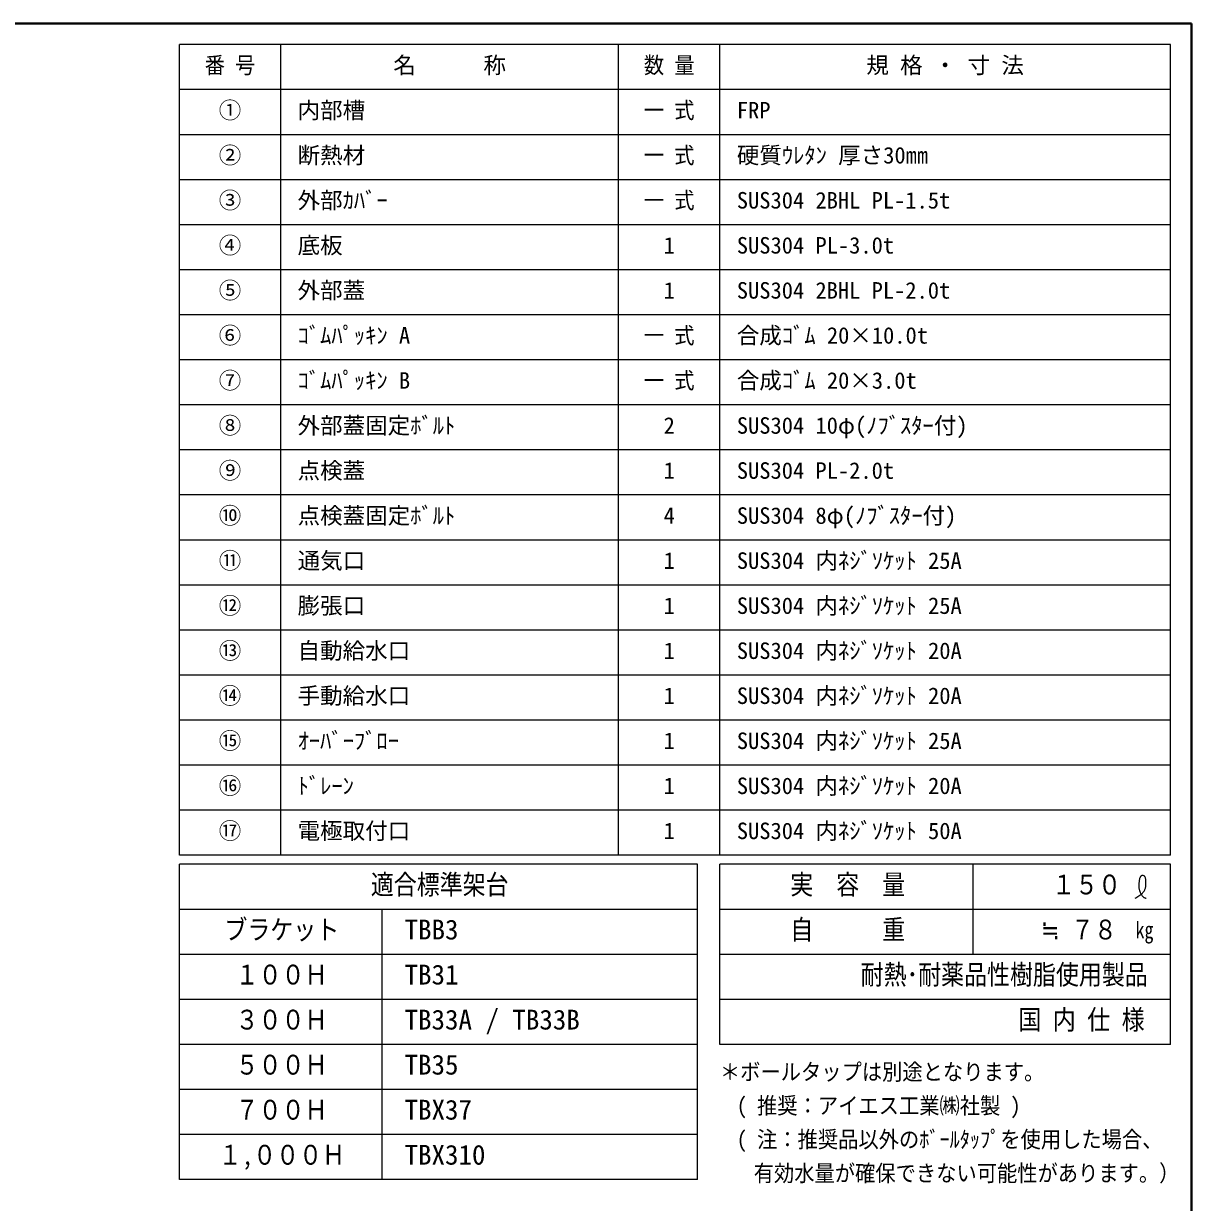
# Model space of a CAD drawing. Units: millimetres at full size, sheet at 1:10; details may follow other scales. Extents: x -2123 to 1927, y -1358 to 1452.
# Drawn here: x 631 to 1927, y 143 to 1452 of the extents above; entities that cross this region are included whole.
import ezdxf
from ezdxf.enums import TextEntityAlignment as Align

# ---------------------------------------------------------------- set-up
doc = ezdxf.new("R2010")
doc.units = ezdxf.units.MM
doc.header["$LTSCALE"] = 10
doc.layers.add('0-0', color=7, linetype='Continuous', lineweight=18)
doc.styles.add('ＭＳ ゴシック', font='')
doc.styles.get('ＭＳ ゴシック').set_extended_font_data('MS Gothic')

msp = doc.modelspace()

# ---------------------------------------------------------------- linework, layer by layer
at = {"layer": '0-0', "color": 1, "lineweight": 40}
for p, q in [((1927.2, 1451.91), (-2122.8, 1451.91)), ((1927.2, -1358.09), (1927.2, 1451.91))]:
    msp.add_line(p, q, dxfattribs=at)
at = {"layer": '0-0', "color": 3}
for p, q in [((1903.87, 1428.58), (803.87, 1428.58)), ((803.87, 528.58), (803.87, 1428.58)), ((916.37, 528.58), (916.37, 1428.58)), ((1291.37, 528.58), (1291.37, 1428.58)), ((1403.87, 528.58), (1403.87, 1428.58)), ((1903.87, 528.58), (1903.87, 1428.58)), ((1903.87, 1378.58), (803.87, 1378.58)), ((1903.87, 1328.58), (803.87, 1328.58)), ((1903.87, 1278.58), (803.87, 1278.58)), ((1903.87, 1228.58), (803.87, 1228.58)), ((1903.87, 1178.58), (803.87, 1178.58)), ((1903.87, 1128.58), (803.87, 1128.58)), ((1903.87, 1078.58), (803.87, 1078.58)), ((1903.87, 1028.58), (803.87, 1028.58)), ((1903.87, 978.58), (803.87, 978.58)), ((1903.87, 928.58), (803.87, 928.58)), ((1903.87, 878.58), (803.87, 878.58)), ((1903.87, 828.58), (803.87, 828.58)), ((1903.87, 778.58), (803.87, 778.58)), ((1903.87, 728.58), (803.87, 728.58)), ((1903.87, 678.58), (803.87, 678.58)), ((1903.87, 628.58), (803.87, 628.58)), ((1903.87, 578.58), (803.87, 578.58)), ((1903.87, 528.58), (803.87, 528.58)), ((1378.87, 518.58), (803.87, 518.58)), ((803.87, 168.58), (803.87, 518.58)), ((1378.87, 168.58), (1378.87, 518.58)), ((1903.87, 518.58), (1403.87, 518.58)), ((1403.87, 318.58), (1403.87, 518.58)), ((1685.12, 418.58), (1685.12, 518.58)), ((1903.87, 318.58), (1903.87, 518.58)), ((1378.87, 468.58), (803.87, 468.58)), ((1028.87, 168.58), (1028.87, 468.58)), ((1903.87, 468.58), (1403.87, 468.58)), ((1378.87, 418.58), (803.87, 418.58)), ((1903.87, 418.58), (1403.87, 418.58)), ((1378.87, 368.58), (803.87, 368.58)), ((1903.87, 368.58), (1403.87, 368.58)), ((1378.87, 318.58), (803.87, 318.58)), ((1903.87, 318.58), (1403.87, 318.58)), ((1378.87, 268.58), (803.87, 268.58)), ((1378.87, 218.58), (803.87, 218.58)), ((1378.87, 168.58), (803.87, 168.58))]:
    msp.add_line(p, q, dxfattribs=at)
at = {"layer": '0-0', "color": 5, "lineweight": 25}
for points in [[(1864.87, 481.2), (1865.53, 481.57), (1866.65, 482.23), (1867.76, 482.9), (1868.85, 483.59), (1869.93, 484.33), (1870.97, 485.11), (1871.56, 485.58), (1871.99, 485.95), (1872.72, 486.62), (1873.4, 487.33), (1874.04, 488.08), (1874.62, 488.86), (1875.13, 489.69), (1875.4, 490.19), (1875.59, 490.59), (1875.87, 491.31), (1876.11, 492.05), (1876.3, 492.81), (1876.45, 493.57), (1876.56, 494.34), (1876.6, 494.79), (1876.64, 495.25), (1876.67, 496.05), (1876.68, 496.85), (1876.67, 497.64), (1876.64, 498.45), (1876.62, 499.25), (1876.6, 499.72), (1876.59, 500.22), (1876.56, 501.08), (1876.49, 501.93), (1876.36, 502.76), (1876.13, 503.57), (1875.78, 504.34), (1875.51, 504.77), (1875.33, 505), (1875, 505.37), (1874.62, 505.7), (1874.22, 505.97)], [(1874.22, 505.97), (1873.79, 506.17), (1873.35, 506.29), (1873.1, 506.3), (1872.88, 506.29), (1872.52, 506.21), (1872.16, 506.07), (1871.81, 505.87), (1871.48, 505.64), (1871.18, 505.37), (1871.01, 505.21), (1870.78, 504.95), (1870.44, 504.47), (1870.15, 503.97), (1869.91, 503.45), (1869.72, 502.9), (1869.56, 502.35), (1869.48, 502.03), (1869.39, 501.62), (1869.26, 500.91), (1869.17, 500.2), (1869.09, 499.49), (1869.02, 498.78), (1868.96, 498.06), (1868.93, 497.64), (1868.89, 497.14), (1868.82, 496.29), (1868.76, 495.43), (1868.72, 494.57), (1868.72, 493.72), (1868.77, 492.87), (1868.82, 492.38), (1868.88, 491.95), (1869.03, 491.23), (1869.21, 490.5), (1869.44, 489.79), (1869.69, 489.09), (1869.96, 488.39), (1870.14, 487.99), (1870.26, 487.71)], [(1870.26, 487.71), (1870.49, 487.22), (1870.73, 486.74), (1870.98, 486.26), (1871.24, 485.78), (1871.51, 485.31), (1871.67, 485.03), (1871.87, 484.72), (1872.22, 484.17), (1872.59, 483.65), (1873, 483.15), (1873.43, 482.7), (1873.9, 482.29), (1874.19, 482.07), (1874.44, 481.92), (1874.89, 481.67), (1875.36, 481.46), (1875.85, 481.28), (1876.35, 481.11), (1876.86, 480.96), (1877.15, 480.87)]]:
    msp.add_lwpolyline(points, dxfattribs=at)

# ---------------------------------------------------------------- texts
at = {"layer": '0-0', "style": 'ＭＳ ゴシック'}
for s, height, width, p in [('番 号', 18.33, 0.9, (831.99, 1391.08)), ('数 量', 18.33, 0.9, (1319.49, 1391.08)), ('一 式', 18.33, 0.9, (1319.49, 1341.08)), ('一 式', 18.33, 0.9, (1319.49, 1291.08)), ('一 式', 18.33, 0.9, (1319.49, 1241.08)), ('一 式', 18.33, 0.9, (1319.49, 1091.08)), ('一 式', 18.33, 0.9, (1319.49, 1041.08)), ('適合標準架台', 21.99, 0.85, (1016.37, 478.58)), ('実\u3000容\u3000量', 21.99, 0.85, (1481.99, 478.58)), ('１５０', 21.99, 0.85, (1772.62, 478.58)), ('ブラケット', 21.99, 0.85, (853.87, 428.58)), ('自\u3000\u3000\u3000重', 21.99, 0.85, (1481.99, 428.58)), ('≒ ７８', 21.99, 0.85, (1760.12, 428.58)), ('kg', 18.33, 0.8, (1865.12, 431.08)), ('１００Ｈ', 21.99, 0.85, (866.37, 378.58)), ('耐熱･耐薬品性樹脂使用製品', 21.99, 0.85, (1560.12, 378.58)), ('３００Ｈ', 21.99, 0.85, (866.37, 328.58)), ('国 内 仕 様', 21.99, 0.85, (1735.12, 328.58)), ('５００Ｈ', 21.99, 0.85, (866.37, 278.58)), ('＊ボールタップは別途となります。', 18.33, 0.9, (1403.87, 273.58)), ('( 推奨：アイエス工業㈱社製 )', 18.33, 0.9, (1422.62, 236.08)), ('７００Ｈ', 21.99, 0.85, (866.37, 228.58)), ('( 注：推奨品以外のﾎﾞｰﾙﾀｯﾌﾟを使用した場合、', 18.33, 0.9, (1422.62, 198.58)), ('１,０００Ｈ', 21.99, 0.85, (847.62, 178.58)), ('有効水量が確保できない可能性があります。）', 18.33, 0.9, (1441.37, 161.08))]:
    msp.add_text(s, height=height, dxfattribs=dict(at, width=width)).set_placement(p, align=Align.BOTTOM_LEFT)
for s, height, p in [('名\u3000\u3000\u3000称', 18.33, (1041.37, 1391.08)), ('規 格 ・ 寸 法', 18.33, (1566.37, 1391.08)), ('①', 18.33, (847.62, 1341.08)), ('内部槽', 18.33, (935.12, 1341.08)), ('FRP', 18.33, (1422.62, 1341.08)), ('②', 18.33, (847.62, 1291.08)), ('断熱材', 18.33, (935.12, 1291.08)), ('硬質ｳﾚﾀﾝ 厚さ30㎜', 18.33, (1422.62, 1291.08)), ('③', 18.33, (847.62, 1241.08)), ('外部ｶﾊﾞｰ', 18.33, (935.12, 1241.08)), ('SUS304 2BHL PL-1.5t', 18.33, (1422.62, 1241.08)), ('④', 18.33, (847.62, 1191.08)), ('底板', 18.33, (935.12, 1191.08)), ('1', 18.33, (1341.37, 1191.08)), ('SUS304 PL-3.0t', 18.33, (1422.62, 1191.08)), ('⑤', 18.33, (847.62, 1141.08)), ('外部蓋', 18.33, (935.12, 1141.08)), ('SUS304 2BHL PL-2.0t', 18.33, (1422.62, 1141.08)), ('1', 18.33, (1341.37, 1141.08)), ('⑥', 18.33, (847.62, 1091.08)), ('ｺﾞﾑﾊﾟｯｷﾝ A', 18.33, (935.12, 1091.08)), ('合成ｺﾞﾑ 20×10.0t', 18.33, (1422.62, 1091.08)), ('⑦', 18.33, (847.62, 1041.08)), ('ｺﾞﾑﾊﾟｯｷﾝ B', 18.33, (935.12, 1041.08)), ('合成ｺﾞﾑ 20×3.0t', 18.33, (1422.62, 1041.08)), ('⑧', 18.33, (847.62, 991.08)), ('外部蓋固定ﾎﾞﾙﾄ', 18.33, (935.12, 991.08)), ('2', 18.33, (1341.37, 991.08)), ('SUS304 10φ(ﾉﾌﾞｽﾀｰ付)', 18.33, (1422.62, 991.08)), ('⑨', 18.33, (847.62, 941.08)), ('点検蓋', 18.33, (935.12, 941.08)), ('1', 18.33, (1341.37, 941.08)), ('SUS304 PL-2.0t', 18.33, (1422.62, 941.08)), ('⑩', 18.33, (847.62, 891.08)), ('点検蓋固定ﾎﾞﾙﾄ', 18.33, (935.12, 891.08)), ('SUS304 8φ(ﾉﾌﾞｽﾀｰ付)', 18.33, (1422.62, 891.08)), ('4', 18.33, (1341.37, 891.08)), ('⑪', 18.33, (847.62, 841.08)), ('通気口', 18.33, (935.12, 841.08)), ('1', 18.33, (1341.37, 841.08)), ('SUS304 内ﾈｼﾞｿｹｯﾄ 25A', 18.33, (1422.62, 841.08)), ('⑫', 18.33, (847.62, 791.08)), ('膨張口', 18.33, (935.12, 791.08)), ('1', 18.33, (1341.37, 791.08)), ('SUS304 内ﾈｼﾞｿｹｯﾄ 25A', 18.33, (1422.62, 791.08)), ('⑬', 18.33, (847.62, 741.08)), ('自動給水口', 18.33, (935.12, 741.08)), ('1', 18.33, (1341.37, 741.08)), ('SUS304 内ﾈｼﾞｿｹｯﾄ 20A', 18.33, (1422.62, 741.08)), ('⑭', 18.33, (847.62, 691.08)), ('手動給水口', 18.33, (935.12, 691.08)), ('1', 18.33, (1341.37, 691.08)), ('SUS304 内ﾈｼﾞｿｹｯﾄ 20A', 18.33, (1422.62, 691.08)), ('⑮', 18.33, (847.62, 641.08)), ('ｵｰﾊﾞｰﾌﾞﾛｰ', 18.33, (935.12, 641.08)), ('SUS304 内ﾈｼﾞｿｹｯﾄ 25A', 18.33, (1422.62, 641.08)), ('1', 18.33, (1341.37, 641.08)), ('⑯', 18.33, (847.62, 591.08)), ('ﾄﾞﾚｰﾝ', 18.33, (935.12, 591.08)), ('SUS304 内ﾈｼﾞｿｹｯﾄ 20A', 18.33, (1422.62, 591.08)), ('1', 18.33, (1341.37, 591.08)), ('⑰', 18.33, (847.62, 541.08)), ('電極取付口', 18.33, (935.12, 541.08)), ('1', 18.33, (1341.37, 541.08)), ('SUS304 内ﾈｼﾞｿｹｯﾄ 50A', 18.33, (1422.62, 541.08)), ('TBB3', 21.99, (1053.87, 428.58)), ('TB31', 21.99, (1053.87, 378.58)), ('TB33A / TB33B', 21.99, (1053.87, 328.58)), ('TB35', 21.99, (1053.87, 278.58)), ('TBX37', 21.99, (1053.87, 228.58)), ('TBX310', 21.99, (1053.87, 178.58))]:
    msp.add_text(s, height=height, dxfattribs=at).set_placement(p, align=Align.BOTTOM_LEFT)

doc.saveas('drawing.dxf')
